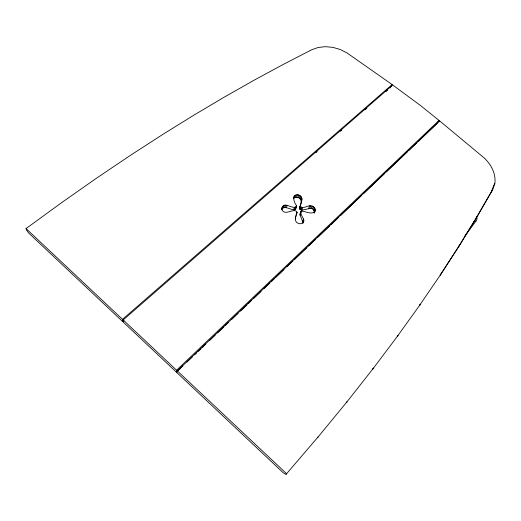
<?xml version="1.0" encoding="UTF-8"?>
<svg xmlns="http://www.w3.org/2000/svg" width="521" height="521" viewBox="0 0 521 521"><rect width="100%" height="100%" fill="white"/><g stroke="black" fill="none" stroke-linecap="round" stroke-linejoin="round"><path stroke-width="0.78" d="M494.807 183.783C496.239 173.91 491.166 164.46 484.113 157.883L439.626 120.885L177.29 370.874L177.107 372.828L283.3 472.834L286.062 474.331L317.992 437.047L317.406 437.809L346.934 401.867L346.27 402.726L373.55 368.047L372.815 368.992L398.005 335.517L397.21 336.54L420.447 304.199L419.607 305.293L441.007 274.026L459.815 244.948L476.995 216.905L492.645 189.833L494.807 183.783L494.162 184.662M300.317 206.134C302.388 209.924 307.624 205.098 310.822 205.782C314.508 205.808 316.573 210.171 314.254 213.102C314.456 202.962 302.414 213.343 299.497 208.602C300.448 204.232 304.785 197.179 298.754 194.952C291.402 193.35 293.584 202.031 296.41 205.508M299.497 208.602L301.88 199.491M315.159 210.666C311.369 218.553 293.805 202.324 303.58 219.061C304.889 222.044 301.307 224.616 298.592 223.542C293.512 222.089 295.791 216.007 296.996 212.594C295.296 206.329 283.411 217.706 281.972 208.634C283.007 199.823 293.994 210.979 296.527 206.036C295.895 215.186 286.049 203.828 281.874 208.999M301.053 201.985L301.952 198.39M176.404 372.17L176.586 370.216L439.021 120.423L420.753 105.704L392.697 85.008L123.19 319.972L123.366 322.225L176.404 372.17L182.871 366.002M300.936 211.663L299.998 214.613L302.994 222.617L303.847 220.207M295.615 208.999L295.72 208.504M295.199 218.937L295.993 215.818M281.542 209.37L282.089 207.521M281.607 209.872L282.603 206.518M282.721 208.211L283.457 205.736M283.828 207.716L284.57 205.235M285.091 207.547L285.834 205.072M286.387 207.729L287.143 205.254M293.649 197.967L294.241 196.085M293.453 198.592L294.306 197.843L295.101 195.336M294.306 197.843L295.414 197.387L296.208 194.874M295.414 197.387L296.664 197.251L297.465 194.743M293.681 209.742L294.476 207.273M296.664 197.251L297.947 197.459L298.754 194.952M294.847 209.696L295.648 207.234M295.309 209.416L296.11 206.948M301.125 200.885L300.799 199.784L299.132 197.993L299.946 195.486M300.116 198.794L300.936 196.287M300.799 199.784L301.626 197.29M297.016 212.073L296.189 215.036L296.996 212.594M299.516 208.087L300.337 205.619M299.686 209.11L300.513 206.642M300.063 209.54L300.884 207.078M300.571 209.852L301.405 207.391M301.158 209.996L301.991 207.534M299.933 214.821L300.825 212.171A1.719 1.446 18.9 0 1 302.278 210.855M300.103 214.111L301.236 211.246M301.744 209.956L302.584 207.495M300.103 215.134L300.936 212.692M302.727 221.477L303.58 219.061M302.766 223.535L303.189 222.33M303.287 222.532L303.71 221.327M308.686 208.348L309.552 205.886M309.943 208.237L310.822 205.782M476.995 216.905L476.057 218.162L491.681 191.142L493.843 185.098M311.226 208.478L312.105 206.016M312.405 209.032L313.297 206.576M313.375 209.859L314.274 207.41M314.046 210.881L314.945 208.433M314.345 211.995L315.251 209.553M314.228 212.881L314.677 211.663M123.92 320.526L122.696 321.594L28.707 233.076L26.447 229.956L26.05 228.576L61.94 202.428L96.587 178.136L130.087 155.571L162.539 134.581L194.02 115.069L224.623 96.919L254.404 80.039L283.424 64.337L311.753 49.742L318.188 47.476L325.404 46.669L332.939 47.372L340.324 49.521L347.103 52.992L392.111 84.558L390.073 87.958M464.869 235.948L476.077 220.969L477.067 218.996L476.565 216.612M439.021 120.423L436.78 123.751L417.972 141.692M439.105 121.842L439.626 120.885M441.007 274.026L440.128 275.186L458.903 246.159L475.64 218.846M491.681 191.142L492.645 189.833M286.062 474.331L286.55 473.674L177.29 370.874M458.903 246.159L459.815 244.948M186.987 362.075L192.275 357.028M194.626 354.788L196.391 353.101M198.156 351.421L201.093 348.621M202.265 347.494L205.795 344.134M209.318 340.767L215.199 335.159M217.55 332.919L224.01 326.745M225.189 325.625L228.712 322.265M231.656 319.458L238.117 313.29M240.468 311.044L246.934 304.876M248.113 303.756L251.636 300.389M253.401 298.709L261.041 291.421M263.978 288.614L269.858 283.007M271.623 281.327L274.56 278.52M275.733 277.4L283.965 269.552M286.902 266.745L292.782 261.138M294.541 259.458L306.889 247.677M308.647 245.997L315.7 239.269M317.465 237.583L329.806 225.808M330.985 224.688L338.624 217.4M340.975 215.153L361.548 195.525M363.899 193.284L384.465 173.656M386.23 171.976L407.389 151.787M408.568 150.667L416.793 142.813M316.039 152.646L317.263 151.578M340.513 131.266L341.737 130.198M364.987 109.879L366.823 108.277M385.794 91.703L387.624 90.094M122.696 321.594L122.513 319.34L392.111 84.558M300.409 213.695L300.871 213.408M473.908 221.907L476.077 220.969M297.947 197.459L299.132 197.993M26.05 228.576L122.513 319.34M123.19 319.972L176.586 370.216M296.416 205.515L296.514 206.029A1.719 1.439 17.9 0 1 295.068 207.338L294.202 210.015A1.706 1.433 17.9 0 0 294.769 209.898"/></g></svg>
